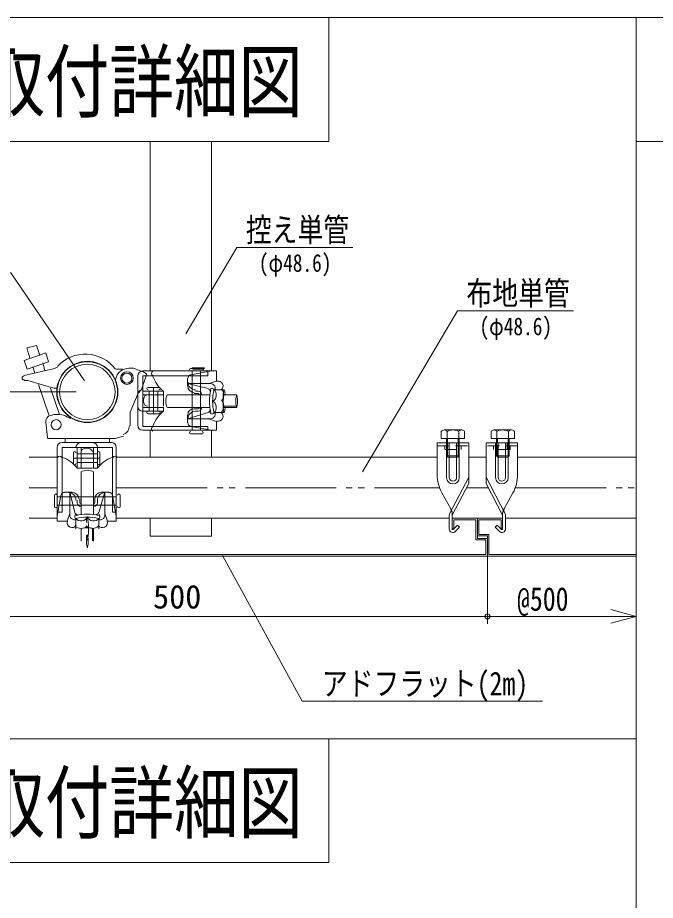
# Model space of a CAD drawing. Units: millimetres, scale not verified. Extents: x -10062 to 10062, y -6938 to 6938.
# Drawn here: x -221 to 2309, y 3434 to 6938 of the extents above; entities that cross this region are included whole.
import ezdxf
from ezdxf.enums import TextEntityAlignment as Align

# ---------------------------------------------------------------- set-up
doc = ezdxf.new("R2010")
doc.units = ezdxf.units.MM
doc.header["$LTSCALE"] = 40
doc.header["$PDMODE"] = 32
doc.header["$PDSIZE"] = 20
doc.linetypes.add('DASHED1', pattern=[1.8, 1.2, -0.6])
doc.linetypes.add('DOUBLE_CHAIN2', pattern=[12.8, 9, -1, 0.6, -0.6, 0.6, -1])
for name, color, linetype, lineweight in [('0-0_(2m)標準ｱﾄﾞﾌﾗッﾄ', 7, 'Continuous', 9), ('0-1_0', 4, 'Continuous', 9), ('1-2_KANAGU', 2, 'Continuous', 9), ('1-3_MAIN', 7, 'Continuous', 9), ('1-6_ｸﾗﾝﾌﾟ', 1, 'Continuous', 9), ('1-8_仮囲い', 7, 'Continuous', 9), ('1-9_図面枠', 7, 'Continuous', 9)]:
    doc.layers.add(name, color=color, linetype=linetype, lineweight=lineweight)
doc.styles.add('ＭＳ ゴシック', font='')
doc.styles.get('ＭＳ ゴシック').set_extended_font_data('MS Gothic')

msp = doc.modelspace()

# ---------------------------------------------------------------- linework, layer by layer
at = {"layer": '0-0_(2m)標準ｱﾄﾞﾌﾗッﾄ'}
for p, q in [((1602.82, 4880.22), (1602.82, 4950.22)), ((1702.82, 4950.22), (1602.82, 4950.22)), ((1696.82, 4944.22), (1608.82, 4944.22)), ((1632.82, 4950.22), (1702.82, 4950.22)), ((1696.82, 4907.72), (1696.82, 4944.22)), ((1702.82, 4907.72), (1702.82, 4950.22)), ((1702.82, 4907.72), (1696.82, 4907.72)), ((2232.21, 4800.22), (1642.82, 4800.22))]:
    msp.add_line(p, q, dxfattribs=at)
for points in [[(2232.21, 4806.22), (1648.82, 4806.22), (1648.82, 4886.22), (1608.82, 4886.22), (1608.82, 4944.22)], [(1642.82, 4800.22), (1642.82, 4880.22), (1602.82, 4880.22)]]:
    msp.add_lwpolyline(points, dxfattribs=at)
at = {"layer": '0-1_0', "lineweight": 5}
for p, q in [((1013.74, 6446.22), (1013.74, 6937.5)), ((-1518.72, 6446.22), (1013.74, 6446.22)), ((648.09, 6024.96), (446.66, 5682.96)), ((648.09, 6024.96), (1108.3, 6024.96)), ((1523.43, 5773.34), (1147.37, 5134.84)), ((1523.43, 5773.34), (1983.63, 5773.34)), ((10.35, 5451.64), (-279.02, 5451.64)), ((547.44, 4879.92), (304.44, 4879.92)), ((591.85, 4802.86), (908.04, 4223.86)), ((30.35, 4800.22), (-279.02, 4800.22)), ((1642.82, 4800.22), (1642.82, 4560.79)), ((1642.82, 4780.22), (1642.82, 4530.79)), ((-757.18, 4560.79), (1542.82, 4560.79)), ((2132.21, 4560.79), (1642.82, 4560.79)), ((2232.21, 4560.79), (2132.21, 4560.79)), ((908.04, 4223.86), (1861.05, 4223.86)), ((-1518.72, 4074.83), (2232.21, 4074.83))]:
    msp.add_line(p, q, dxfattribs=at)
at = {"layer": '0-1_0', "color": 2}
for p, q in [((1443.32, 5249.66), (1568.32, 5249.66)), ((1443.32, 5123.65), (1443.32, 5249.66)), ((1480.82, 5111.94), (1480.82, 5249.66)), ((1491.18, 5111.94), (1491.18, 5249.66)), ((1520.47, 5111.94), (1520.47, 5249.66)), ((1530.82, 5111.94), (1530.82, 5249.66)), ((1568.32, 5088.28), (1568.32, 5249.66)), ((1762.36, 5249.66), (1637.36, 5249.66)), ((1637.36, 5088.28), (1637.36, 5249.66)), ((1674.86, 5111.94), (1674.86, 5249.66)), ((1685.21, 5111.94), (1685.21, 5249.66)), ((1714.5, 5111.94), (1714.5, 5249.66)), ((1724.86, 5111.94), (1724.86, 5249.66)), ((1762.36, 5123.65), (1762.36, 5249.66)), ((1492.62, 4967.62), (1568.32, 5113.21)), ((1502.82, 4962.32), (1568.32, 5088.28)), ((1713.06, 4967.62), (1637.36, 5113.21)), ((1702.86, 4962.32), (1637.36, 5088.28)), ((1497.17, 4987.21), (1461.89, 5051.36)), ((1708.51, 4987.21), (1743.79, 5051.36)), ((1491.32, 4907.74), (1491.32, 4962.31)), ((1502.82, 4907.74), (1502.82, 4962.31)), ((1702.86, 4907.74), (1702.86, 4962.31)), ((1714.36, 4907.74), (1714.36, 4962.31)), ((1515.22, 4897.84), (1531.99, 4914.61)), ((1690.46, 4897.84), (1673.69, 4914.61))]:
    msp.add_line(p, q, dxfattribs=at)
at = {"layer": '0-1_0', "color": 2, "linetype": 'DASHED1'}
for p, q in [((1443.32, 5238.16), (1568.32, 5238.16)), ((1473.07, 5223.16), (1473.07, 5235.66)), ((1473.07, 5223.16), (1538.57, 5223.16)), ((1484.57, 5223.16), (1484.57, 5249.66)), ((1527.07, 5223.16), (1527.07, 5249.66)), ((1538.57, 5223.16), (1538.57, 5235.66)), ((1762.36, 5238.16), (1637.36, 5238.16)), ((1667.11, 5223.16), (1667.11, 5235.66)), ((1732.61, 5223.16), (1667.11, 5223.16)), ((1678.61, 5223.16), (1678.61, 5249.66)), ((1721.11, 5223.16), (1721.11, 5249.66)), ((1732.61, 5223.16), (1732.61, 5235.66)), ((1497.87, 4985.94), (1497.17, 4987.21)), ((1707.81, 4985.94), (1708.51, 4987.21)), ((1502.82, 4962.31), (1502.82, 4966.66)), ((1702.86, 4962.31), (1702.86, 4966.66))]:
    msp.add_line(p, q, dxfattribs=at)
at = {"layer": '0-1_0', "linetype": 'DOUBLE_CHAIN2', "lineweight": 5}
for p, q in [((-174.87, 5193.22), (-64.75, 5193.22)), ((-174.87, 5071.72), (-64.75, 5071.72)), ((170.25, 5071.72), (1452.6, 5071.72)), ((1559.71, 5071.72), (1645.97, 5071.72)), ((1753.08, 5071.72), (2232.21, 5071.72)), ((-174.87, 4950.22), (-64.75, 4950.22))]:
    msp.add_line(p, q, dxfattribs=at)
at = {"layer": '0-1_0', "lineweight": 5}
for points in [[(2232.21, 6937.5), (2232.21, 1344.05), (-1518.72, 1344.05), (-1518.72, 6446.22)], [(-708.35, 5925.01), (-248.15, 5925.01), (44.58, 5495.86)], [(1642.82, 4560.79), (-857.18, 4560.79), (-1418.72, 4560.79)], [(2132.21, 4587.59), (2232.21, 4560.79), (2132.21, 4534)], [(-1518.72, 3583.55), (1013.74, 3583.55), (1013.74, 4074.83)]]:
    msp.add_lwpolyline(points, dxfattribs=at)
at = {"layer": '0-1_0', "color": 2}
for points in [[(1507.09, 4905.98), (1523.86, 4922.74), (1531.99, 4914.61)], [(1698.59, 4905.98), (1681.82, 4922.74), (1673.69, 4914.61)]]:
    msp.add_lwpolyline(points, dxfattribs=at)
at = {"layer": '0-1_0', "color": 2, "linetype": 'DASHED1'}
for centre, radius, start, end in [((1470.57, 5235.66), 2.5, 0, 90), ((1541.07, 5235.66), 2.5, 90, 180), ((1664.61, 5235.66), 2.5, 0, 90), ((1735.11, 5235.66), 2.5, 90, 180), ((1462.82, 4966.66), 40, 0, 28.811), ((1742.86, 4966.66), 40, 151.189, 180)]:
    msp.add_arc(centre, radius, start, end, dxfattribs=at)
at = {"layer": '0-1_0', "color": 2}
for centre, radius, start, end in [((1593.32, 5123.65), 150, 180, 208.811), ((1612.36, 5123.65), 150, 331.189, 0), ((1505.82, 5111.94), 25, 180, 0), ((1505.82, 5111.94), 14.65, 180, 0), ((1699.86, 5111.94), 25, 180, 0), ((1699.86, 5111.94), 14.65, 180, 0), ((1487.32, 4981.8), 11.24, 332.527, 28.811), ((1718.36, 4981.8), 11.24, 151.189, 207.473), ((1502.82, 4962.31), 11.5, 152.527, 180), ((1702.86, 4962.31), 11.5, 0, 27.473), ((1505.32, 4907.74), 14, 180, 314.999), ((1505.32, 4907.74), 2.5, 180, 314.999), ((1700.36, 4907.74), 14, 225.001, 0), ((1700.36, 4907.74), 2.5, 225.001, 0)]:
    msp.add_arc(centre, radius, start, end, dxfattribs=at)
at = {"layer": '0-1_0'}
msp.add_point((1642.82, 4560.79), dxfattribs=at)
at = {"layer": '1-2_KANAGU', "color": 4, "lineweight": 5}
for p, q in [((1459.64, 5267.6), (1459.64, 5294.44)), ((1471.18, 5301.1), (1540.46, 5301.1)), ((1482.73, 5267.6), (1482.73, 5294.44)), ((1528.92, 5267.6), (1528.92, 5294.44)), ((1552.01, 5267.6), (1552.01, 5294.44)), ((1657.24, 5267.6), (1657.24, 5294.44)), ((1668.79, 5301.1), (1738.07, 5301.1)), ((1680.34, 5267.6), (1680.34, 5294.44)), ((1726.52, 5267.6), (1726.52, 5294.44)), ((1749.62, 5267.6), (1749.62, 5294.44)), ((1459.82, 5267.6), (1551.82, 5267.6)), ((1480.82, 5197.6), (1480.82, 5267.6)), ((1484.57, 5249.1), (1484.57, 5267.6)), ((1527.07, 5249.1), (1527.07, 5267.6)), ((1530.82, 5197.6), (1530.82, 5267.6)), ((1657.43, 5267.6), (1749.43, 5267.6)), ((1678.43, 5197.6), (1678.43, 5267.6)), ((1682.18, 5249.1), (1682.18, 5267.6)), ((1724.68, 5249.1), (1724.68, 5267.6)), ((1728.43, 5197.6), (1728.43, 5267.6))]:
    msp.add_line(p, q, dxfattribs=at)
at = {"layer": '1-2_KANAGU', "color": 4, "linetype": 'DASHED1', "lineweight": 5}
for p, q in [((1484.57, 5193.85), (1484.57, 5249.1)), ((1527.07, 5193.85), (1527.07, 5249.1)), ((1682.18, 5193.85), (1682.18, 5249.1)), ((1724.68, 5193.85), (1724.68, 5249.1)), ((1480.82, 5197.6), (1485.82, 5192.6)), ((1480.82, 5197.6), (1530.82, 5197.6)), ((1485.82, 5192.6), (1525.82, 5192.6)), ((1525.82, 5192.6), (1530.82, 5197.6)), ((1678.43, 5197.6), (1683.43, 5192.6)), ((1678.43, 5197.6), (1728.43, 5197.6)), ((1683.43, 5192.6), (1723.43, 5192.6)), ((1723.43, 5192.6), (1728.43, 5197.6))]:
    msp.add_line(p, q, dxfattribs=at)
at = {"layer": '1-2_KANAGU', "color": 4, "lineweight": 5}
for centre, radius, start, end in [((1471.18, 5287.77), 13.33, 30, 149.999), ((1505.82, 5257.77), 43.33, 57.796, 122.204), ((1540.46, 5287.77), 13.33, 30.001, 150), ((1668.79, 5287.77), 13.33, 30, 149.999), ((1703.43, 5257.77), 43.33, 57.796, 122.204), ((1738.07, 5287.77), 13.33, 30.001, 150)]:
    msp.add_arc(centre, radius, start, end, dxfattribs=at)
at = {"layer": '1-3_MAIN'}
for p, q in [((1602.82, 4950.22), (1502.82, 4950.22)), ((1502.82, 4907.72), (1502.82, 4950.22)), ((1508.82, 4907.72), (1508.82, 4944.22)), ((1602.82, 4870.22), (1602.82, 4950.22)), ((1508.82, 4907.72), (1502.82, 4907.72)), ((1642.82, 4870.22), (1602.82, 4870.22)), ((1642.82, 4800.22), (1642.82, 4870.22)), ((1636.82, 4806.22), (-851.18, 4806.22)), ((1642.82, 4800.22), (-857.18, 4800.22))]:
    msp.add_line(p, q, dxfattribs=at)
msp.add_lwpolyline([(1636.82, 4806.22), (1636.82, 4864.22), (1596.82, 4864.22), (1596.82, 4944.22), (1508.82, 4944.22)], dxfattribs=at)
at = {"layer": '1-6_ｸﾗﾝﾌﾟ'}
for p, q in [((-195.25, 5576.72), (-109.75, 5606.72)), ((-185.25, 5626.72), (-172.25, 5586.72)), ((-109.75, 5606.72), (-98.75, 5571.72)), ((-195.75, 5516.72), (-109.75, 5536.72)), ((-161.25, 5551.72), (-152.75, 5526.72)), ((-121.75, 5566.72), (-113.25, 5536.72)), ((-109.75, 5536.72), (-84.25, 5541.72)), ((-84.25, 5541.72), (-71.75, 5546.72)), ((-71.75, 5546.72), (-61.25, 5551.72)), ((465.25, 5545.05), (510.25, 5545.05)), ((-192.25, 5496.72), (-198.25, 5501.72)), ((255.25, 5317.54), (255.25, 5515.05)), ((287.75, 5511.72), (270.75, 5461.72)), ((275.25, 5535.05), (568.25, 5535.05)), ((290.25, 5521.72), (287.75, 5511.72)), ((452.75, 5475.05), (452.75, 5505.05)), ((548.25, 5535.05), (465.75, 5520.05)), ((471.75, 5300.05), (471.75, 5535.05)), ((504.25, 5300.05), (504.25, 5535.05)), ((532.75, 5515.05), (532.75, 5535.05)), ((568.25, 5495.05), (568.25, 5535.05)), ((-180.25, 5496.72), (-192.25, 5496.72)), ((-77.25, 5466.72), (-180.25, 5496.72)), ((-138.25, 5481.72), (-96.75, 5356.72)), ((-90.25, 5466.72), (-55.75, 5361.72)), ((-65.25, 5466.72), (-77.25, 5466.72)), ((296.75, 5470.05), (339.25, 5470.05)), ((317.75, 5365.05), (317.75, 5470.05)), ((452.75, 5485.05), (537.75, 5485.05)), ((452.75, 5485.05), (534.25, 5465.05)), ((568.25, 5495.05), (537.75, 5485.05)), ((270.75, 5461.72), (256.75, 5446.72)), ((357.75, 5455.05), (275.25, 5455.05)), ((357.75, 5440.05), (275.25, 5440.05)), ((300.25, 5375.05), (300.25, 5455.05)), ((335.25, 5375.05), (335.25, 5455.05)), ((357.75, 5395.05), (357.75, 5455.05)), ((372.75, 5440.05), (539.75, 5440.05)), ((494.75, 5445.05), (478.75, 5445.05)), ((494.75, 5455.05), (484.75, 5455.05)), ((552.25, 5465.05), (547.25, 5465.05)), ((556.25, 5460.05), (598.25, 5460.05)), ((647.75, 5440.05), (597.75, 5440.05)), ((278.25, 5410.05), (278.25, 5425.05)), ((357.75, 5390.05), (275.25, 5390.05)), ((357.75, 5375.05), (275.25, 5375.05)), ((296.75, 5365.05), (339.25, 5365.05)), ((357.75, 5375.05), (357.75, 5390.05)), ((372.75, 5390.05), (539.75, 5390.05)), ((452.75, 5345.05), (534.25, 5370.05)), ((494.75, 5385.05), (478.75, 5385.05)), ((494.75, 5375.05), (484.75, 5375.05)), ((552.25, 5365.05), (547.25, 5365.05)), ((556.25, 5370.05), (598.25, 5370.05)), ((646.25, 5395.05), (597.75, 5395.05)), ((598.25, 5390.05), (647.75, 5390.05)), ((-103.42, 5271.48), (-109.92, 5331.48)), ((452.75, 5360.05), (452.75, 5330.05)), ((452.75, 5345.05), (537.75, 5345.05)), ((568.25, 5335.05), (537.75, 5345.05)), ((275.25, 5315.05), (532.75, 5315.05)), ((548.25, 5300.05), (465.75, 5315.05)), ((532.75, 5300.05), (532.75, 5315.05)), ((165.75, 5266.72), (-97.75, 5266.72)), ((-33.25, 5266.72), (-33.25, 5251.72)), ((-33.25, 5266.72), (-33.25, 5251.72)), ((143.75, 5266.72), (143.75, 5251.72)), ((143.75, 5266.72), (143.75, 5251.72)), ((198.25, 5276.72), (165.75, 5266.72)), ((198.25, 5276.72), (165.75, 5266.72)), ((465.25, 5285.05), (510.25, 5285.05)), ((-64.75, 5231.72), (-64.75, 4938.72)), ((152.77, 5251.72), (-44.75, 5251.72)), ((15.25, 5149.22), (15.25, 5231.72)), ((30.25, 5149.22), (30.25, 5231.72)), ((60.25, 5228.72), (45.25, 5228.72)), ((80.25, 5149.22), (80.25, 5231.72)), ((95.25, 5149.22), (95.25, 5231.72)), ((155.25, 5231.72), (155.25, 5191.72)), ((-44.75, 5191.72), (-44.75, 5047.22)), ((0.25, 5210.22), (0.25, 5167.72)), ((105.25, 5189.22), (0.25, 5189.22)), ((95.25, 5206.72), (15.25, 5206.72)), ((105.25, 5210.22), (105.25, 5167.72)), ((155.25, 5191.72), (155.25, 5047.22)), ((95.25, 5171.72), (15.25, 5171.72)), ((30.25, 5149.22), (15.25, 5149.22)), ((75.25, 5149.22), (30.25, 5149.22)), ((30.25, 5134.22), (30.25, 4967.22)), ((95.25, 5149.22), (80.25, 5149.22)), ((80.25, 5134.22), (80.25, 4967.22)), ((-44.75, 5047.22), (-44.75, 4974.22)), ((-4.75, 5054.22), (-34.75, 5054.22)), ((-14.75, 5054.22), (-14.75, 4969.22)), ((-14.75, 5054.22), (5.25, 4972.72)), ((125.25, 5054.22), (100.25, 4972.72)), ((110.25, 5054.22), (140.25, 5054.22)), ((125.25, 5054.22), (125.25, 4969.22)), ((155.25, 5047.22), (155.25, 4974.22)), ((-74.75, 5041.72), (-74.75, 4996.72)), ((-64.75, 4958.72), (-49.75, 5041.22)), ((170.25, 5035.22), (-64.75, 5035.22)), ((15.25, 5012.22), (15.25, 5022.22)), ((25.25, 5012.22), (25.25, 5028.22)), ((85.25, 5012.22), (85.25, 5028.22)), ((95.25, 5012.22), (95.25, 5022.22)), ((170.25, 4958.72), (155.25, 5041.22)), ((185.25, 5041.72), (185.25, 4996.72)), ((170.25, 5002.72), (-64.75, 5002.72)), ((-44.75, 4974.22), (-64.75, 4974.22)), ((-24.75, 4938.72), (-14.75, 4969.22)), ((5.25, 4954.72), (5.25, 4959.72)), ((10.25, 4950.72), (10.25, 4908.72)), ((100.25, 4950.72), (100.25, 4908.72)), ((105.25, 4954.72), (105.25, 4959.72)), ((135.25, 4938.72), (125.25, 4969.22)), ((170.25, 4974.22), (155.25, 4974.22)), ((-24.75, 4938.72), (-64.75, 4938.72)), ((30.25, 4860.72), (30.25, 4909.22)), ((30.25, 4908.72), (30.25, 4859.22)), ((75.25, 4860.72), (75.25, 4909.22)), ((80.25, 4908.72), (80.25, 4859.22))]:
    msp.add_line(p, q, dxfattribs=at)
at = {"layer": '1-6_ｸﾗﾝﾌﾟ', "linetype": 'DASHED1'}
for p, q in [((474.64, 5542.28), (469.64, 5547.28)), ((519.64, 5547.28), (469.64, 5547.28)), ((514.64, 5542.28), (474.64, 5542.28)), ((519.64, 5547.28), (514.64, 5542.28))]:
    msp.add_line(p, q, dxfattribs=at)
at = {"layer": '1-6_ｸﾗﾝﾌﾟ'}
for points in [[(-185.25, 5626.72), (-145.75, 5636.72), (-132.75, 5596.72)], [(-195.25, 5576.72), (-183.75, 5541.72), (-98.75, 5571.72)], [(290.25, 5521.72), (285.75, 5526.72), (278.25, 5531.72), (246.25, 5541.72)], [(275.25, 5315.05), (275.25, 5515.05), (532.75, 5515.05)], [(256.75, 5446.72), (225.25, 5371.72), (224.75, 5316.72)], [(275.25, 5300.05), (568.25, 5300.05), (568.25, 5335.05)], [(155.25, 5231.72), (-44.75, 5231.72), (-44.75, 5191.72)], [(170.25, 5231.72), (170.25, 4938.72), (135.25, 4938.72)]]:
    msp.add_lwpolyline(points, dxfattribs=at)
for centre, radius in [((55.25, 5451.72), 120), ((212.25, 5506.72), 25), ((212.25, 5506.72), 20), ((-68.75, 5321.72), 20)]:
    msp.add_circle(centre, radius, dxfattribs=at)
for centre, radius, start, end in [((47.25, 5451.72), 150, 37.54, 136.918), ((185.25, 5626.72), 85, 256.304, 276.801), ((226.25, 5476.72), 70, 72.968, 131.535), ((465.25, 5540.05), 5, 90, 270), ((510.25, 5540.05), 5, 270, 90), ((-193.25, 5506.72), 10, 111.731, 225.115), ((212.25, 5496.72), 45, 135.443, 191.661), ((275.25, 5515.05), 20, 90, 180), ((320.25, 5525.05), 10, 120.51, 239.49), ((441.75, 5560.05), 135, 200.106, 231.428), ((468.75, 5505.05), 15, 100.384, 180), ((296.75, 5465.05), 5, 90, 270), ((339.25, 5465.05), 5, 270, 90), ((478.75, 5475.05), 25, 180, 270), ((484.75, 5490.05), 30, 180, 270), ((542.75, 5465.05), 20, 341.179, 104.571), ((573.75, 5475.05), 20, 306.195, 105.529), ((275.25, 5440.05), 20, 90, 180), ((294.25, 5425.05), 15, 90, 180), ((421.25, 5415.05), 55, 152.604, 207.396), ((494.75, 5440.05), 15, 0, 90), ((494.75, 5440.05), 5, 0, 90), ((531.75, 5455.05), 10, 0, 75), ((724.75, 5415.05), 185, 166.058, 193.942), ((547.25, 5460.05), 5, 90, 180), ((537.25, 5440.05), 30, 298.583, 47.521), ((552.25, 5460.05), 5, 0, 90), ((737.25, 5415.05), 185, 166.058, 193.942), ((561.75, 5440.05), 35, 316.511, 43.489), ((699.25, 5415.05), 105, 166.103, 193.897), ((294.25, 5410.05), 15, 180, 270), ((537.25, 5390.05), 30, 312.479, 61.417), ((561.75, 5395.05), 35, 316.511, 43.489), ((-63.16, 5277.71), 85, 68.233, 109.633), ((275.25, 5395.05), 20, 180, 270), ((296.75, 5370.05), 5, 90, 270), ((441.75, 5270.05), 135, 128.572, 159.894), ((339.25, 5370.05), 5, 270, 90), ((478.75, 5360.05), 25, 90, 180), ((484.75, 5345.05), 30, 90, 180), ((494.75, 5390.05), 5, 270, 0), ((494.75, 5390.05), 15, 270, 0), ((531.75, 5380.05), 10, 285, 0), ((542.75, 5365.05), 20, 255.429, 18.821), ((547.25, 5370.05), 5, 180, 270), ((552.25, 5370.05), 5, 270, 0), ((573.75, 5355.05), 20, 254.471, 53.805), ((-85.02, 5333.68), 25, 105.541, 185.066), ((4.1, 5404.85), 60, 233.446, 256.626), ((468.75, 5330.05), 15, 180, 259.616), ((187.25, 5316.72), 35, 287.072, 0.824), ((187.25, 5316.72), 35, 287.072, 0.824), ((275.25, 5320.05), 20, 180, 270), ((320.25, 5305.05), 10, 120.51, 239.49), ((465.25, 5290.05), 5, 90, 270), ((510.25, 5290.05), 5, 270, 90), ((-98.42, 5271.67), 5, 182.236, 277.807), ((-44.75, 5231.72), 20, 90, 180), ((30.25, 5231.72), 20, 90, 180), ((45.25, 5212.72), 15, 90, 180), ((60.25, 5212.72), 15, 0, 90), ((75.25, 5231.72), 20, 0, 90), ((150.25, 5231.72), 20, 0, 90), ((-54.75, 5186.72), 10, 30.51, 149.49), ((-89.75, 5065.22), 135, 38.572, 69.894), ((5.25, 5210.22), 5, 0, 180), ((200.25, 5065.22), 135, 110.106, 141.428), ((100.25, 5210.22), 5, 0, 180), ((165.25, 5186.72), 10, 30.51, 149.49), ((5.25, 5167.72), 5, 180, 0), ((100.25, 5167.72), 5, 180, 0), ((55.25, 5085.72), 55, 62.604, 117.396), ((-69.75, 5041.72), 5, 0, 180), ((-34.75, 5038.22), 15, 90, 169.616), ((-19.75, 5022.22), 30, 0, 90), ((-4.75, 5028.22), 25, 0, 90), ((110.25, 5028.22), 25, 90, 180), ((125.25, 5022.22), 30, 90, 180), ((140.25, 5038.22), 15, 10.384, 90), ((180.25, 5041.72), 5, 0, 180), ((30.25, 5012.22), 15, 180, 270), ((30.25, 5012.22), 5, 180, 270), ((80.25, 5012.22), 5, 270, 0), ((80.25, 5012.22), 15, 270, 0), ((-69.75, 4996.72), 5, 180, 0), ((180.25, 4996.72), 5, 180, 0), ((5.25, 4964.22), 20, 165.429, 288.821), ((10.25, 4959.72), 5, 90, 180), ((10.25, 4954.72), 5, 180, 270), ((15.25, 4975.22), 10, 195, 270), ((30.25, 4969.72), 30, 222.479, 331.417), ((55.25, 4782.22), 185, 76.058, 103.942), ((55.25, 4769.72), 185, 76.058, 103.942), ((80.25, 4969.72), 30, 208.583, 317.521), ((90.25, 4975.22), 10, 270, 345), ((105.25, 4964.22), 20, 251.179, 14.571), ((100.25, 4959.72), 5, 0, 90), ((100.25, 4954.72), 5, 270, 0), ((-4.75, 4933.22), 20, 164.471, 323.805), ((30.25, 4945.22), 35, 226.511, 313.489), ((55.25, 4807.72), 105, 76.103, 103.897), ((75.25, 4945.22), 35, 226.511, 313.489), ((115.25, 4933.22), 20, 216.195, 15.529)]:
    msp.add_arc(centre, radius, start, end, dxfattribs=at)
for centre, major_axis, start_param, end_param in [((598.25, 5415.05), (0, 45), 5.30142, 10.4065438), ((55.25, 4908.72), (0, -45), 5.3014195, 10.4065432)]:
    msp.add_ellipse(centre, major_axis=major_axis, ratio=0.1021, start_param=start_param, end_param=end_param, dxfattribs=at)
for centre in [(647.75, 5415.05), (55.25, 4859.22)]:
    msp.add_ellipse(centre, major_axis=(0, -25), ratio=0.1218, dxfattribs=at)
at = {"layer": '1-8_仮囲い'}
for p, q in [((304.44, 6446.22), (304.44, 5535.05)), ((547.44, 6446.22), (547.44, 5535.05)), ((304.44, 5300.05), (304.44, 5193.22)), ((547.44, 5300.05), (547.44, 5193.22)), ((170.25, 5193.22), (1443.32, 5193.22)), ((1568.32, 5193.22), (1637.36, 5193.22)), ((1762.36, 5193.22), (2232.21, 5193.22)), ((170.25, 4950.22), (1491.32, 4950.22)), ((304.44, 4950.22), (304.44, 4879.92)), ((547.44, 4950.22), (547.44, 4879.92)), ((1714.36, 4950.22), (2232.21, 4950.22))]:
    msp.add_line(p, q, dxfattribs=at)
for radius in [121.5, 110]:
    msp.add_circle((55.25, 5451.72), radius, dxfattribs=at)
at = {"layer": '1-9_図面枠'}
msp.add_line((-1518.72, 6937.5), (10062.5, 6937.5), dxfattribs=at)
for points in [[(-10062.5, -6937.5), (10062.5, -6937.5), (10062.5, 6937.5), (-10062.5, 6937.5)], [(2232.21, 6937.5), (2232.21, 1344.05), (10062.5, 1344.05)], [(4871.16, 6937.5), (4871.16, 6446.22), (2232.21, 6446.22)]]:
    msp.add_lwpolyline(points, dxfattribs=at)

# ---------------------------------------------------------------- texts
at = {"layer": '0-1_0', "style": 'ＭＳ ゴシック', "width": 0.8}
for s, height, p in [('あ部分\u3000取付詳細図', 234.6, (-1393.26, 6496.47)), ('控え単管', 93.84, (684.38, 6020.43)), ('(φ48.6)', 70.38, (735.58, 5907.48)), ('布地単管', 93.84, (1559.72, 5768.81)), ('(φ48.6)', 70.38, (1610.92, 5655.86)), ('アドフラット(2m)', 93.84, (985.6, 4219.33)), ('い部分\u3000取付詳細図', 234.6, (-1393.26, 3633.8))]:
    msp.add_text(s, height=height, dxfattribs=at).set_placement(p, align=Align.BOTTOM_LEFT)
at = {"layer": '0-1_0', "color": 2, "style": 'ＭＳ ゴシック'}
msp.add_text('500', height=93.84, dxfattribs=at).set_placement((316.02, 4563.99), align=Align.BOTTOM_LEFT)
at = {"layer": '0-1_0', "color": 2, "style": 'ＭＳ ゴシック', "width": 0.8}
msp.add_text('@500', height=93.84, dxfattribs=at).set_placement((1760.05, 4554.9), align=Align.BOTTOM_LEFT)

doc.saveas('drawing.dxf')
